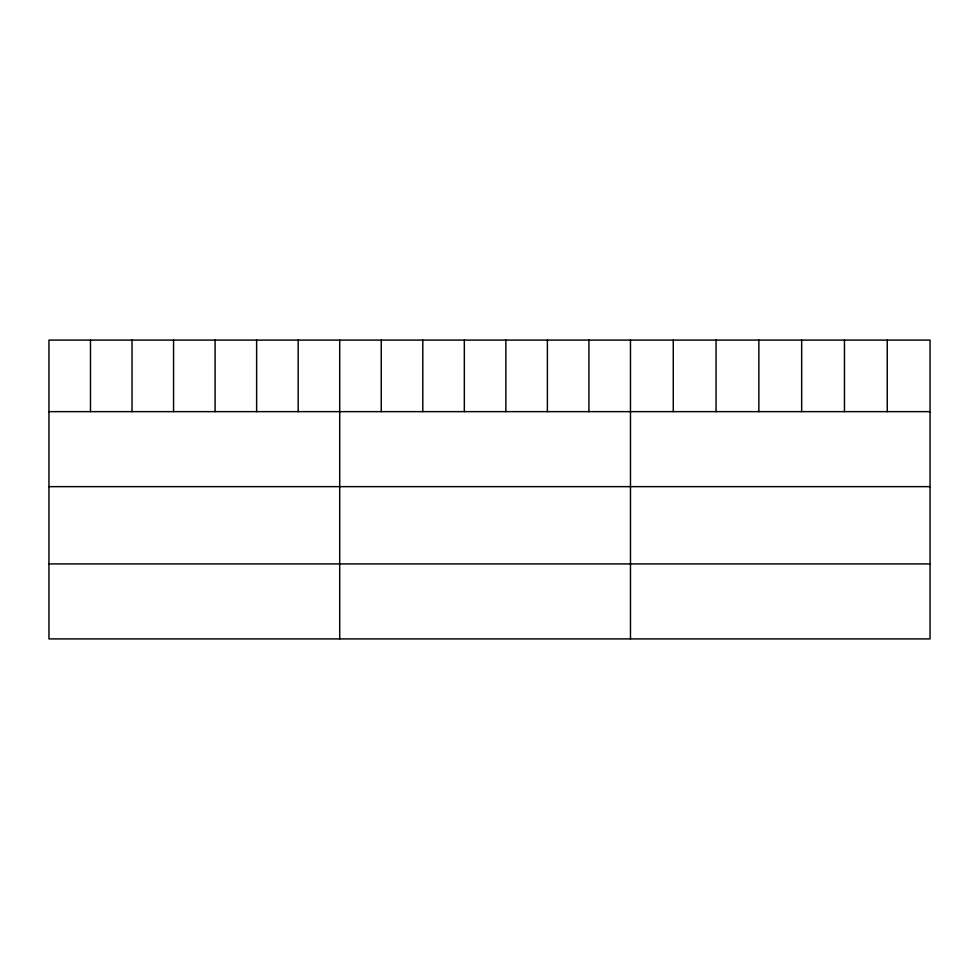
<?xml version="1.0" encoding="UTF-8"?>
<svg xmlns="http://www.w3.org/2000/svg" width="979" height="979" viewBox="0 0 979 979"><rect width="100%" height="100%" fill="white"/><g stroke="black" fill="none" stroke-linecap="round" stroke-linejoin="round"><path stroke-width="1.47" d="M930.05 411.645L930.05 638.908L48.95 638.908L48.95 340.092L930.05 340.092L930.05 411.645L48.95 411.645M48.95 486.649L930.05 486.649M48.95 563.916L930.05 563.916M887.255 340.092L887.255 411.645M844.461 340.092L844.461 411.645M801.666 340.092L801.666 411.645M758.86 340.092L758.86 411.645M716.065 340.092L716.065 411.645M673.271 340.092L673.271 411.645M630.476 340.092L630.476 638.908M588.942 340.092L588.942 411.645M547.396 340.092L547.396 411.645M505.862 340.092L505.862 411.645M464.327 340.092L464.327 411.645M422.793 340.092L422.793 411.645M381.247 340.092L381.247 411.645M339.713 340.092L339.713 638.908M298.179 340.092L298.179 411.645M256.633 340.092L256.633 411.645M215.099 340.092L215.099 411.645M173.564 340.092L173.564 411.645M132.03 340.092L132.03 411.645M90.484 340.092L90.484 411.645"/></g></svg>
